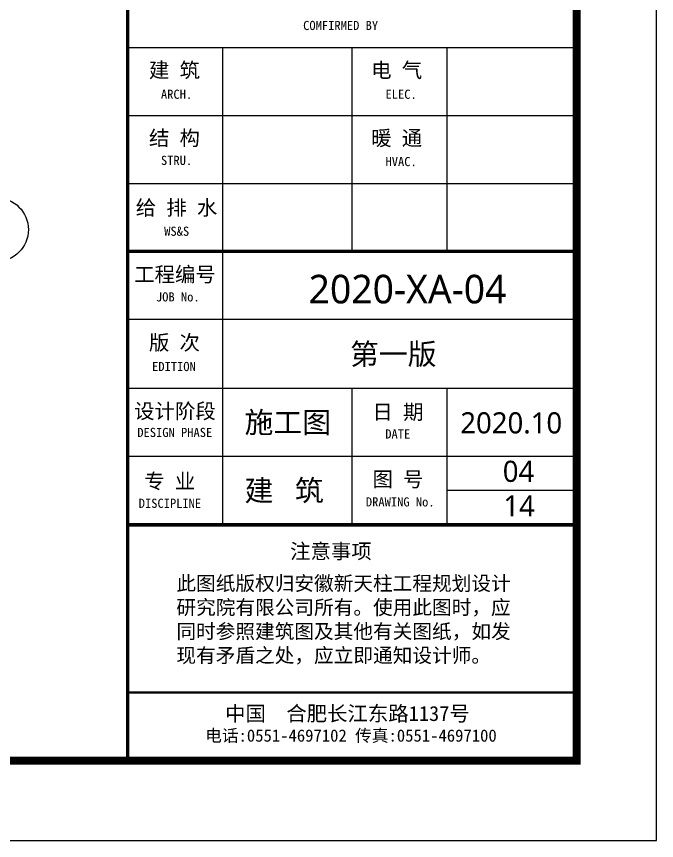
# Model space of a CAD drawing. Extents: x -522490 to 417652, y 450811 to 1108047.
# Drawn here: x 394752 to 402752, y 874390 to 884700 of the extents above; entities that cross this region are included whole.
import ezdxf
from ezdxf.enums import TextEntityAlignment as Align

# ---------------------------------------------------------------- set-up
doc = ezdxf.new("R2010")
doc.units = 0
doc.header["$LTSCALE"] = 1000
doc.header["$MEASUREMENT"] = 0
for name, color, linetype in [('46', 7, 'Continuous'), ('AXIS', 3, 'Continuous'), ('AXIS_TEXT', 7, 'Continuous'), ('PUB_TEXT', 7, 'Continuous'), ('PUB_TITLE', 4, 'Continuous')]:
    doc.layers.add(name, color=color, linetype=linetype)
doc.styles.add('-黑体', font='', dxfattribs={"width": 0.8})
doc.styles.add('_TCH_AXIS', font='COMPLEX', dxfattribs={"bigfont": 'GBCBIG'})
doc.styles.add('COMPLEX', font='COMPLEX')
doc.styles.add('TQ', font='')
doc.styles.get('-黑体').set_extended_font_data('Microsoft YaHei')
doc.styles.get('TQ').set_extended_font_data('SimSun')

# ---------------------------------------------------------------- blocks, each defined once
blk = doc.blocks.new('ly')
at = {"layer": 'PUB_TEXT', "insert": (-5884, 1715), "char_height": 212, "width": 5144.75, "attachment_point": 1, "style": 'TQ'}
blk.add_mtext('此图纸版权归安徽新天柱工程规划设计研究院有限公司所有。使用此图时，应同时参照建筑图及其他有关图纸，如发现有矛盾之处，应立即通知设计师。', dxfattribs=at)
blk = doc.blocks.new('_AXISO')
blk.add_circle((0, 0), 0.5)
at = {"layer": 'AXIS_TEXT', "style": 'COMPLEX', "width": 1.041667}
blk.add_attdef('A', text='', height=0.56, dxfattribs=at).set_placement((-0.25, -0.28), (0.25, -0.28), align=Align.FIT)

msp = doc.modelspace()

# ---------------------------------------------------------------- linework, layer by layer
at = {"layer": 'PUB_TEXT'}
for p, q in [((401752.5, 875389.7), (401752.5, 875877.1)), ((401754.9, 875389.4), (400974.6, 875389.4))]:
    msp.add_line(p, q, dxfattribs=at)
at = {"layer": 'PUB_TITLE'}
for p, q in [((396142.5, 884311.6), (401752.5, 884311.6)), ((397332.1, 881761.6), (397332.1, 884311.6)), ((398947.1, 881761.6), (398947.1, 884311.6)), ((400137.1, 881761.6), (400137.1, 884311.6)), ((396142.5, 883461.6), (401752.5, 883461.6)), ((396142.5, 882611.6), (401752.5, 882611.6)), ((397332.7, 878339.5), (397332.7, 881761.6)), ((396142.5, 880911.6), (401752.5, 880911.6)), ((396142.5, 880050.6), (401752.5, 880050.6)), ((398947.1, 878339.5), (398947.1, 880050.6)), ((400137.1, 878339.5), (400137.1, 880050.6)), ((396142.5, 879200.6), (401769.7, 879200.6)), ((401752.5, 878770), (400137.1, 878770))]:
    msp.add_line(p, q, dxfattribs=at)
at = {"layer": 'PUB_TITLE', "lineweight": 40}
for p, q in [((396142.5, 881761.6), (401752.5, 881761.6)), ((396142.5, 876239.7), (401752.5, 876239.7))]:
    msp.add_line(p, q, dxfattribs=at)
at = {"layer": 'PUB_TITLE'}
msp.add_lwpolyline([(343352.5, 874389.7), (402752.5, 874389.7), (402752.5, 916389.7), (343352.5, 916389.7)], close=True, dxfattribs=at)
at = {"layer": 'PUB_TITLE', "const_width": 100}
msp.add_lwpolyline([(345852.5, 875389.7), (401752.5, 875389.7), (401752.5, 915389.7), (345852.5, 915389.7)], close=True, dxfattribs=at)
at = {"layer": 'PUB_TITLE', "lineweight": 40, "const_width": 42.5}
for points in [[(396142.5, 915389.7), (396142.5, 875389.7)], [(396142.5, 878339.5), (401724.9, 878339.5)]]:
    msp.add_lwpolyline(points, dxfattribs=at)
at = {"layer": 'PUB_TITLE', "const_width": 42.5}
msp.add_lwpolyline([(396142.5, 881761.6), (401752.5, 881761.6)], dxfattribs=at)

# ---------------------------------------------------------------- block references
at = {"layer": 'AXIS'}
ref = msp.add_blockref('_AXISO', (394500.6, 882032.7), dxfattribs=dict(at, xscale=800, yscale=800, zscale=800))
ref.add_attrib('A', 'A', dxfattribs={"layer": 'AXIS_TEXT', "height": 452, "style": '_TCH_AXIS', "width": 0.853333}).set_placement((394335.3, 881806.8), (394665.9, 881806.8), align=Align.FIT)
at = {"layer": 'PUB_TEXT', "xscale": 0.849999999627471, "yscale": 0.8500000000931323, "zscale": 0.85}
msp.add_blockref('ly', (401752.5, 876239.7), dxfattribs=at)

# ---------------------------------------------------------------- texts
at = {"layer": '46', "linetype": 'Continuous', "style": '-黑体'}
for s, height, p in [('2020-XA-04', 358.13, (398403.8, 881109.9, 353913.7)), ('第一版', 264.33, (398921.4, 880344)), ('施工图', 264.33, (397603.1, 879489.5)), ('2020.10', 264.33, (400299.7, 879483.5)), ('04', 264.33, (400830.7, 878876.8)), ('建   筑', 264.33, (397603.1, 878637)), ('14', 264.33, (400838.7, 878444.5))]:
    msp.add_text(s, height=height, dxfattribs=at).set_placement(p)
at = {"layer": 'PUB_TEXT', "style": 'TQ'}
for s, height, p in [(' 工程编号', 187, (396095.8, 881379.1)), ('      JOB No.', 114.75, (396027.3, 881134.4)), ('  版 次', 187, (396153.8, 880526.9)), ('     EDITION', 114.75, (396056.9, 880263)), (' 设计阶段', 187, (396095.8, 879669.1)), ('日 期', 187, (399202.1, 879658.5)), ('     DESIGN PHASE', 114.75, (395872.2, 879438.3)), ('         DATE', 114.75, (398659.4, 879419.3)), ('  专 业', 187, (396095.8, 878792.5)), ('图 号', 187, (399202.1, 878816.6)), ('     DISCIPLINE', 114.75, (395889.9, 878551.8)), ('     DRAWING No.', 114.75, (398729.4, 878569.1)), ('注意事项', 187, (398172.1, 877915.8)), ('  中国  合肥长江东路1137号', 187, (397105.2, 875885.2)), ('电话:0551-4697102 传真:0551-4697100', 153, (397110.5, 875626.5))]:
    msp.add_text(s, height=height, dxfattribs=at).set_placement(p)
at = {"layer": 'PUB_TEXT', "attachment_point": 1, "style": 'TQ'}
for s, insert, char_height, width in [('COMFIRMED BY', (398335.7, 884644.9), 114.75, 2399.55), ('建 筑', (396408, 884122.2), 187, 2006), ('电 气', (399185.5, 884122.2), 187, 2006), ('   ARCH.', (396323.7, 883784.6), 114.75, 2399.55), ('   ELEC.', (399131, 883784.6), 114.75, 2399.55), ('结 构', (396408, 883272.2), 187, 2006), ('暖 通', (399185.5, 883272.2), 187, 2006), ('   STRU.', (396323.7, 882956.9), 114.75, 2399.55), ('   HVAC.', (399131, 882942.1), 114.75, 2399.55), ('给 排 水', (396243, 882400.7), 187, 2223.6), ('   WS&S', (396364.3, 882070.6), 114.75, 2441.2)]:
    msp.add_mtext(s, dxfattribs=dict(at, insert=insert, char_height=char_height, width=width))

doc.saveas('drawing.dxf')
